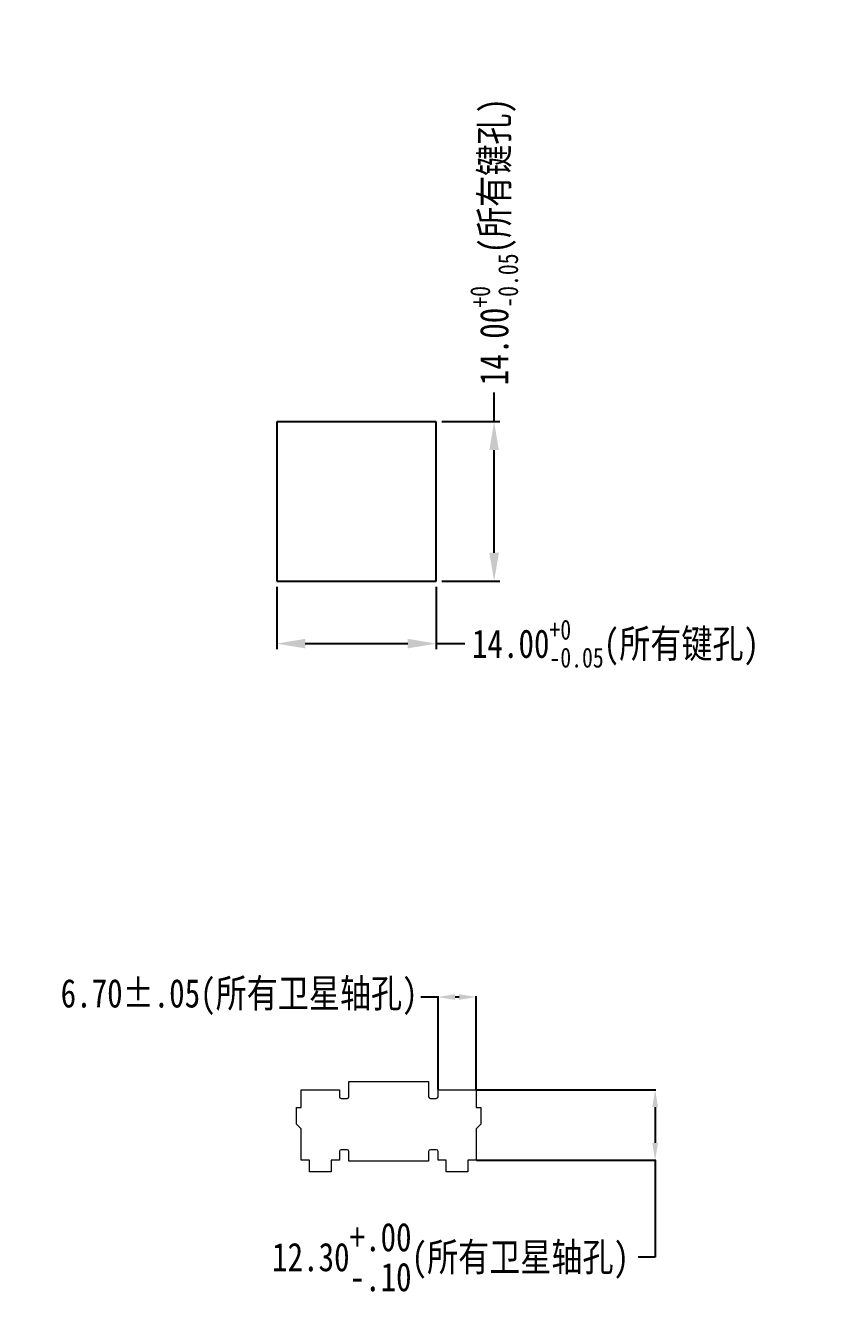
# Model space of a CAD drawing. Header units: inches. Extents: x 702 to 1402, y 103 to 498.
# Drawn here: x 1260.5 to 1402.1, y 254.9 to 477.2 of the extents above; entities that cross this region are included whole.
import ezdxf

# ---------------------------------------------------------------- set-up
doc = ezdxf.new("R2010")
doc.units = ezdxf.units.IN
doc.header["$LTSCALE"] = 2.574606
doc.header["$MEASUREMENT"] = 0
doc.header["$PDMODE"] = 3
doc.header["$PDSIZE"] = 0.3125
doc.layers.get('0').update_dxf_attribs({"linetype": 'CONTINUOUS'})
doc.layers.get('Defpoints').update_dxf_attribs({"linetype": 'CONTINUOUS'})
doc.styles.get("Standard").update_dxf_attribs({"font": 'txt', "width": 0.8})
doc.dimstyles.new('副本 (2) STANDARD', dxfattribs={"dimtxt": 5, "dimasz": 5, "dimexe": 1, "dimexo": 1, "dimgap": 0.09, "dimtad": 0, "dimzin": 4, "dimdsep": 46, "dimtxsty": 'Standard', "dimblk": '_FILLED', "dimcen": 0.09, "dimazin": 1, "dimtp": 0.01, "dimtm": 0.01, "dimtfac": 1, "dimtofl": 0, "dimtmove": 0, "dimatfit": 3, "dimldrblk": '_FILLED', "dimfxl": 1, "dimtolj": 1, "dimtzin": 4, "dimarcsym": 0})
doc.dimstyles.new('副本 STANDARD', dxfattribs={"dimtxt": 5, "dimasz": 3, "dimexe": 0.125, "dimexo": 0.0625, "dimgap": 0.09, "dimtad": 0, "dimtoh": 1, "dimzin": 4, "dimdsep": 46, "dimtxsty": 'Standard', "dimblk": '_FILLED', "dimcen": 0.09, "dimazin": 1, "dimtp": 0.01, "dimtm": 0.01, "dimtfac": 1, "dimtofl": 0, "dimtmove": 0, "dimatfit": 3, "dimldrblk": '_FILLED', "dimfxl": 1, "dimtolj": 1, "dimtzin": 4, "dimarcsym": 0})

# ---------------------------------------------------------------- blocks, each defined once
blk = doc.blocks.new('_FILLED')
at = {"color": 0, "linetype": 'ByBlock'}
blk.add_solid([(0, 0), (-1, 0.167), (-1, -0.167)], dxfattribs=at)
blk = doc.blocks.new('*D10')
at = {"color": 0, "lineweight": -2, "transparency": 16777216}
for p, q in [((1342.79, 407.6), (1342.79, 412.73)), ((1333.63, 407.6), (1343.79, 407.6)), ((1342.79, 384.6), (1342.79, 402.6)), ((1333.63, 379.6), (1343.79, 379.6))]:
    blk.add_line(p, q, dxfattribs=at)
at = {"layer": 'Defpoints', "color": 0, "transparency": 16777216}
for p in [(1332.63, 407.6), (1342.79, 407.6), (1332.63, 379.6)]:
    blk.add_point(p, dxfattribs=at)
at = {"color": 0, "lineweight": -2, "transparency": 16777216, "xscale": 5, "yscale": 5, "zscale": 5}
for p, rotation in [((1342.79, 407.6), 90), ((1342.79, 379.6), 270)]:
    blk.add_blockref('_FILLED', p, dxfattribs=dict(at, rotation=rotation))
at = {"color": 0, "transparency": 16777216, "insert": (1342.79, 439.19), "char_height": 5, "attachment_point": 5, "rotation": 90}
blk.add_mtext('\\A1;14.00{\\H0.7x;\\S+0^ -0.05;}({\\fSimSun|b0|i0|c134|p2;所有键孔})', dxfattribs=at)
blk = doc.blocks.new('*D11')
at = {"color": 0, "lineweight": -2, "transparency": 16777216}
for p, q in [((1304.63, 378.6), (1304.63, 367.65)), ((1332.63, 378.6), (1332.63, 367.65)), ((1309.63, 368.65), (1327.63, 368.65)), ((1332.63, 368.65), (1337.63, 368.65))]:
    blk.add_line(p, q, dxfattribs=at)
at = {"layer": 'Defpoints', "color": 0, "transparency": 16777216}
for p in [(1304.63, 379.6), (1332.63, 379.6), (1332.63, 368.65)]:
    blk.add_point(p, dxfattribs=at)
at = {"color": 0, "lineweight": -2, "transparency": 16777216, "xscale": 5, "yscale": 5, "zscale": 5, "rotation": 180}
blk.add_blockref('_FILLED', (1304.63, 368.65), dxfattribs=at)
at = {"color": 0, "lineweight": -2, "transparency": 16777216, "xscale": 5, "yscale": 5, "zscale": 5}
blk.add_blockref('_FILLED', (1332.63, 368.65), dxfattribs=at)
at = {"color": 0, "transparency": 16777216, "insert": (1364.1, 368.65), "char_height": 5, "attachment_point": 5}
blk.add_mtext('\\A1;14.00{\\H0.7x;\\S+0^ -0.05;}({\\fSimSun|b0|i0|c134|p2;所有键孔})', dxfattribs=at)
blk = doc.blocks.new('*D13')
at = {"color": 0, "lineweight": -2, "transparency": 16777216}
for p, q in [((1339.7, 290.33), (1371.19, 290.33)), ((1371.06, 287.33), (1371.06, 281.03)), ((1339.7, 278.03), (1371.19, 278.03)), ((1371.06, 278.03), (1371.06, 261.01)), ((1371.06, 261.01), (1368.06, 261.01))]:
    blk.add_line(p, q, dxfattribs=at)
at = {"layer": 'Defpoints', "color": 0, "transparency": 16777216}
for p in [(1339.64, 290.33), (1339.64, 278.03), (1371.06, 278.03)]:
    blk.add_point(p, dxfattribs=at)
at = {"color": 0, "lineweight": -2, "transparency": 16777216, "xscale": 3, "yscale": 3, "zscale": 3}
for p, rotation in [((1371.06, 290.33), 90), ((1371.06, 278.03), 270)]:
    blk.add_blockref('_FILLED', p, dxfattribs=dict(at, rotation=rotation))
at = {"color": 0, "transparency": 16777216, "insert": (1335.14, 261.01), "char_height": 5, "attachment_point": 5}
blk.add_mtext('\\A1;12.30\\S+.00^ -.10;({\\fSimSun|b0|i0|c134|p2;所有卫星轴孔})', dxfattribs=at)
blk = doc.blocks.new('*D14')
at = {"color": 0, "lineweight": -2, "transparency": 16777216}
for p, q in [((1332.94, 290.39), (1332.94, 306.76)), ((1339.64, 290.39), (1339.64, 306.76)), ((1332.94, 306.63), (1329.94, 306.63)), ((1336.64, 306.63), (1335.94, 306.63))]:
    blk.add_line(p, q, dxfattribs=at)
at = {"layer": 'Defpoints', "color": 0, "transparency": 16777216}
for p in [(1339.64, 306.63), (1332.94, 290.33), (1339.64, 290.33)]:
    blk.add_point(p, dxfattribs=at)
at = {"color": 0, "lineweight": -2, "transparency": 16777216, "xscale": 3, "yscale": 3, "zscale": 3, "rotation": 180}
blk.add_blockref('_FILLED', (1332.94, 306.63), dxfattribs=at)
at = {"color": 0, "lineweight": -2, "transparency": 16777216, "xscale": 3, "yscale": 3, "zscale": 3}
blk.add_blockref('_FILLED', (1339.64, 306.63), dxfattribs=at)
at = {"color": 0, "transparency": 16777216, "insert": (1298.02, 306.63), "char_height": 5, "attachment_point": 5}
blk.add_mtext('\\A1;6.70±.05({\\fSimSun|b0|i0|c134|p2;所有卫星轴孔})', dxfattribs=at)

msp = doc.modelspace()

# ---------------------------------------------------------------- linework, layer by layer
at = {"color": 7, "linetype": 'Continuous'}
for p, q in [((1332.635, 407.599), (1304.635, 407.599)), ((1304.635, 407.599), (1304.635, 379.599)), ((1332.635, 379.599), (1332.635, 407.599)), ((1304.635, 379.599), (1332.635, 379.599))]:
    msp.add_line(p, q, dxfattribs=at)
at = {"color": 7, "linetype": 'Continuous', "lineweight": 15}
for p, q in [((1317.29, 291.826), (1331.29, 291.826)), ((1317.29, 289.126), (1317.29, 291.826)), ((1331.29, 291.826), (1331.29, 289.126)), ((1308.94, 290.326), (1315.64, 290.326)), ((1308.94, 287.226), (1308.94, 290.326)), ((1315.64, 290.326), (1315.64, 289.126)), ((1332.94, 290.326), (1339.64, 290.326)), ((1332.94, 289.126), (1332.94, 290.326)), ((1339.64, 290.326), (1339.64, 287.226)), ((1308.115, 287.226), (1308.94, 287.226)), ((1308.115, 284.326), (1308.115, 287.226)), ((1315.94, 288.826), (1316.99, 288.826)), ((1331.59, 288.826), (1332.64, 288.826)), ((1339.64, 287.226), (1340.465, 287.226)), ((1340.465, 287.226), (1340.465, 284.326)), ((1308.94, 283.501), (1308.115, 284.326)), ((1308.94, 278.026), (1308.94, 283.501)), ((1340.465, 284.326), (1339.64, 283.501)), ((1339.64, 283.501), (1339.64, 278.026)), ((1310.39, 278.026), (1308.94, 278.026)), ((1310.39, 275.976), (1310.39, 278.026)), ((1314.19, 278.026), (1314.19, 275.976)), ((1315.64, 278.026), (1314.19, 278.026)), ((1315.64, 279.526), (1315.64, 278.026)), ((1316.99, 279.826), (1315.94, 279.826)), ((1317.29, 277.826), (1317.29, 279.526)), ((1331.29, 277.826), (1317.29, 277.826)), ((1331.29, 279.526), (1331.29, 277.826)), ((1332.64, 279.826), (1331.59, 279.826)), ((1332.94, 278.026), (1332.94, 279.526)), ((1334.39, 278.026), (1332.94, 278.026)), ((1334.39, 275.976), (1334.39, 278.026)), ((1338.19, 278.026), (1338.19, 275.976)), ((1339.64, 278.026), (1338.19, 278.026)), ((1314.19, 275.976), (1310.39, 275.976)), ((1338.19, 275.976), (1334.39, 275.976))]:
    msp.add_line(p, q, dxfattribs=at)
for centre, start, end in [((1315.94, 289.126), 180, 270), ((1316.99, 289.126), 270, 0), ((1331.59, 289.126), 180, 270), ((1332.64, 289.126), 270, 0), ((1315.94, 279.526), 90, 180), ((1316.99, 279.526), 0, 90), ((1331.59, 279.526), 90, 180), ((1332.64, 279.526), 0, 90)]:
    msp.add_arc(centre, 0.3, start, end, dxfattribs=at)

# ---------------------------------------------------------------- dimensions: what is measured, and where the dimension line sits
at = {"color": 3}
dim = msp.add_linear_dim(base=(1342.792, 407.599), p1=(1332.635, 379.599), p2=(1332.635, 407.599), angle=90, text='14.00{\\H0.7x;\\S+0^ -0.05;}({\\fSimSun|b0|i0|c134|p2;所有键孔})', dimstyle='副本 (2) STANDARD', dxfattribs=at)
dim.commit()
dim.dimension.update_dxf_attribs({"geometry": '*D10', "text_midpoint": (1342.792, 439.194), "dimtype": 160})
dim = msp.add_linear_dim(base=(1332.635, 368.651), p1=(1304.635, 379.599), p2=(1332.635, 379.599), text='14.00{\\H0.7x;\\S+0^ -0.05;}({\\fSimSun|b0|i0|c134|p2;所有键孔})', dimstyle='副本 (2) STANDARD', dxfattribs=at)
dim.commit()
dim.dimension.update_dxf_attribs({"geometry": '*D11', "text_midpoint": (1364.099, 368.651), "dimtype": 160})
dim = msp.add_linear_dim(base=(1339.64, 306.631), p1=(1332.94, 290.326), p2=(1339.64, 290.326), text='<>({\\fSimSun|b0|i0|c134|p2;所有卫星轴孔})', dimstyle='副本 STANDARD', override={"dimtol": 1, "dimtp": 0.05, "dimtm": 0.05}, dxfattribs=at)
dim.commit()
dim.dimension.update_dxf_attribs({"geometry": '*D14', "text_midpoint": (1298.021, 306.631), "dimtype": 160})
dim = msp.add_linear_dim(base=(1371.063, 278.026), p1=(1339.64, 290.326), p2=(1339.64, 278.026), angle=90, text='<>({\\fSimSun|b0|i0|c134|p2;所有卫星轴孔})', dimstyle='副本 STANDARD', override={"dimgap": 0.09, "dimtol": 1, "dimlim": 0, "dimtp": 0, "dimtm": 0.1}, dxfattribs=at)
dim.commit()
dim.dimension.update_dxf_attribs({"geometry": '*D13', "text_midpoint": (1335.144, 261.008), "dimtype": 160})

doc.saveas('drawing.dxf')
